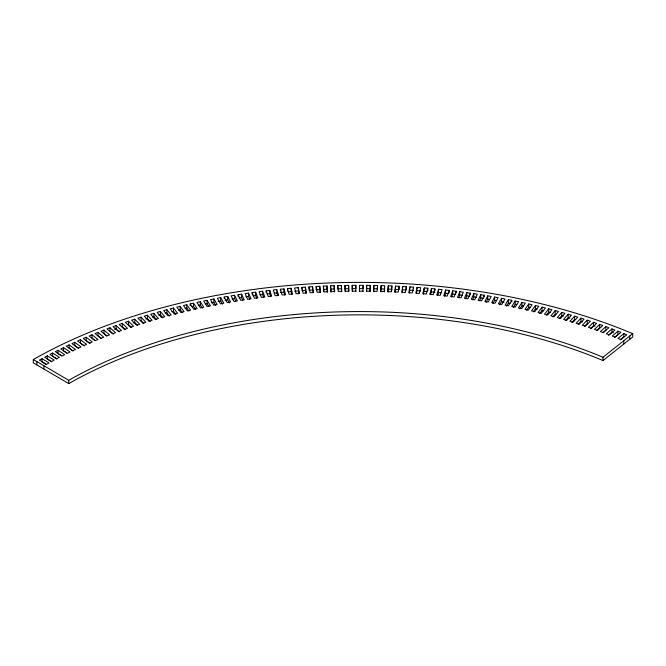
<?xml version="1.0" encoding="UTF-8"?>
<svg xmlns="http://www.w3.org/2000/svg" width="666" height="666" viewBox="0 0 666 666"><rect width="100%" height="100%" fill="white"/><g stroke="black" fill="none" stroke-linecap="round" stroke-linejoin="round"><path stroke-width="1" d="M363.012 291.533L363.053 285.314L359.44 285.306L359.44 291.525M366.666 285.339L366.508 291.175L370.038 291.217L370.271 285.381L366.666 285.339L366.583 291.558M370.154 291.6L370.271 285.381M373.884 285.439L373.568 291.267L377.098 291.342L377.497 285.514L373.884 285.439L373.726 291.658M381.102 285.597L380.627 291.433L384.157 291.533L384.707 285.706L381.102 285.597L380.86 291.816M384.432 291.924L384.615 289.976M388.311 285.831L387.679 291.658L391.2 291.791L391.916 285.972L388.311 285.831L387.995 292.041M391.683 291.209L391.916 285.972M395.521 286.122L394.73 291.941L398.243 292.108L399.117 286.297L395.521 286.122L395.121 292.332M402.714 286.488L401.765 292.291L405.278 292.491L406.31 286.688L402.714 286.488L402.239 292.69M409.898 286.913L408.791 292.707L412.304 292.94L413.486 287.146L409.898 286.913L409.349 293.107M417.074 287.404L415.809 293.19L419.314 293.456L420.654 287.67L417.074 287.404L416.441 293.598M424.234 287.953L422.81 293.731L426.307 294.031L427.805 288.253L424.234 287.953L423.518 294.147M431.377 288.578L429.795 294.339L433.283 294.663L434.94 288.911L431.377 288.578L431.377 291.875L430.586 294.755M438.503 289.26L436.763 295.005L440.243 295.363L442.058 289.627L438.503 289.26L438.503 292.557L437.629 295.438M445.604 290.01L443.714 295.737L447.177 296.129L449.15 290.409L445.604 290.01L445.604 293.306L444.663 296.179M452.689 290.826L450.641 296.536L454.095 296.961L456.227 291.25L452.689 290.826L452.689 294.122L451.665 296.978M459.748 291.7L457.55 297.394L460.989 297.844L463.27 292.166L459.748 291.7L459.748 295.005L458.649 297.852M466.791 292.64L464.427 298.318L467.857 298.801L470.296 293.14L466.791 292.64L466.791 295.945L465.609 298.776M473.801 293.648L471.287 299.3L474.7 299.817L477.297 294.172L473.801 293.648L473.801 296.944L472.544 299.775M480.777 294.713L478.113 300.341L481.518 300.89L484.257 295.271L480.777 294.713L480.777 298.018L479.445 300.832M487.728 295.846L484.915 301.448L488.303 302.031L491.2 296.437L487.728 295.846L487.728 299.151L486.122 302.347M494.655 297.044L491.683 302.622L495.054 303.23L498.101 297.66L494.655 297.044L494.655 300.341L492.957 303.53M501.54 298.301L498.418 303.854L501.773 304.487L504.97 298.951L501.54 298.301L501.54 301.598L499.758 304.77M508.391 299.617L505.119 305.145L508.458 305.811L511.804 300.308L508.391 299.617L508.391 302.922L506.518 306.077M515.209 300.999L511.779 306.493L515.101 307.192L518.598 301.715L515.209 300.999L515.209 304.304L513.253 307.442M521.986 302.447L518.414 307.9L521.711 308.633L525.357 303.188L521.986 302.447L521.986 305.744L519.946 308.866M528.721 303.954L524.999 309.374L528.28 310.131L532.076 304.728L528.721 303.954L528.721 307.251L526.598 310.348M535.414 305.519L531.551 310.905L534.806 311.696L538.744 306.318L535.414 305.519L535.414 308.816L533.208 311.896M542.066 307.143L538.053 312.496L541.292 313.311L545.379 307.975L542.066 307.143L542.066 310.439L539.776 313.503M548.676 308.824L544.513 314.144L547.727 314.993L551.956 309.69L548.676 308.824L548.676 312.129L546.295 315.168M555.236 310.572L550.932 315.851L554.12 316.733L558.491 311.472L555.236 310.572L555.236 313.877L552.772 316.891M561.746 312.379L557.3 317.615L560.464 318.523L564.984 313.303L561.746 312.379L561.746 315.684L559.207 318.673M568.206 314.244L563.619 319.439L566.758 320.379L571.42 315.201L568.206 314.244L568.206 317.54L565.584 320.512M574.616 316.167L569.888 321.32L573.001 322.286L577.797 317.149L574.616 316.167L574.616 319.464L571.911 322.411M580.968 318.148L576.107 323.26L579.195 324.25L584.132 319.156L580.968 318.148L580.968 321.445L578.188 324.367M587.27 320.18L582.267 325.249L585.331 326.273L590.401 321.22L587.27 320.18L587.27 323.485L584.415 326.382M593.523 322.277L588.378 327.297L591.408 328.346L596.619 323.343L593.523 322.277L593.523 325.582L590.584 328.446M599.708 324.425L594.43 329.404L597.435 330.478L602.78 325.524L599.708 324.425L599.708 327.73L596.694 330.569M605.835 326.64L600.424 331.56L603.396 332.659L608.882 327.764L605.835 326.64L605.835 329.936L603.13 332.401M611.904 328.896L606.36 333.774L609.298 334.898L614.918 330.053L611.904 328.896L611.904 332.201L608.441 335.248M617.915 331.218L612.229 336.039L615.143 337.196L620.887 332.392L617.915 331.218L617.915 334.515L614.36 337.529M623.851 333.583L618.04 338.361L620.92 339.535L626.798 334.79L623.851 333.583L623.851 336.888L620.221 339.868M33.3 359.515L68.748 380.311A414.369 239.227 0 0 1 602.996 357.251L632.7 333.649L632.7 336.954L602.996 360.556A414.369 239.227 0 0 0 68.748 383.608L33.3 362.82L33.3 359.515A464.901 268.406 0 0 1 632.7 333.649M42.033 358.699L39.427 360.14L46.462 364.335L49.009 362.92L42.033 358.699L42.033 361.996L46.395 364.635M47.294 355.844L44.655 357.259L51.573 361.513L54.154 360.123L47.294 355.844L47.294 359.14L51.582 361.821M52.639 353.038L49.958 354.429L56.76 358.749L59.382 357.384L52.639 353.038L52.639 356.335L56.851 359.049M58.059 350.274L55.336 351.648L62.021 356.027L64.685 354.687L58.059 350.274L58.059 353.579L61.372 355.777M63.553 347.569L60.797 348.917L67.358 353.355L70.055 352.031L63.553 347.569L63.553 350.865L66.8 353.105M69.114 344.913L66.325 346.237L72.769 350.732L75.499 349.434L69.114 344.913L69.114 348.21L73.102 351.04M74.75 342.299L71.928 343.598L78.247 348.151L81.011 346.886L74.75 342.299L74.75 345.604L78.663 348.468M80.461 339.743L77.597 341.017L83.791 345.629L86.588 344.389L80.461 339.743L80.461 343.048L84.291 345.945M86.239 337.246L83.342 338.486L89.411 343.156L92.241 341.933L86.239 337.246L86.239 340.542L89.993 343.473M92.083 334.79L89.152 336.014L95.088 340.734L97.96 339.535L92.083 334.79L92.083 338.095L95.022 340.468M97.994 332.392L95.03 333.583L100.841 338.361L103.738 337.196L97.994 332.392L97.994 335.697L101.582 338.694M103.963 330.053L100.966 331.218L106.652 336.039L109.582 334.898L103.963 330.053L103.963 333.35L106.768 335.772M109.998 327.764L106.976 328.896L112.521 333.774L115.484 332.659L109.998 327.764L109.998 331.06L113.428 334.124M116.1 325.524L113.045 326.64L118.456 331.56L121.445 330.478L116.1 325.524L116.1 328.829L119.439 331.918M114.569 329.379L116.1 328.829M122.261 323.343L119.172 324.425L124.45 329.404L127.472 328.346L122.261 323.343L122.261 326.648L125.241 329.504M128.48 321.22L125.358 322.277L130.503 327.297L133.55 326.273L128.48 321.22L128.48 324.525L131.377 327.406M134.748 319.156L131.61 320.18L136.613 325.249L139.685 324.25L134.748 319.156L134.748 322.461L137.571 325.366M133.175 322.968L134.748 322.461M141.084 317.149L137.912 318.148L142.774 323.26L145.879 322.286L141.084 317.149L141.084 320.446L143.823 323.385M147.461 315.201L144.264 316.167L148.993 321.32L152.123 320.379L147.461 315.201L147.461 318.498L150.125 321.453M145.862 318.981L147.461 318.498M153.896 313.303L150.674 314.244L155.261 319.439L158.416 318.523L153.896 313.303L153.896 316.608L156.485 319.588M152.289 317.074L153.896 316.608M160.389 311.472L157.134 312.379L161.58 317.615L164.76 316.733L160.389 311.472L160.389 314.768L162.887 317.774M158.758 315.226L160.389 314.768M166.925 309.69L163.645 310.572L167.949 315.851L171.154 314.993L166.925 309.69L166.925 312.995L169.339 316.025M165.285 313.436L166.925 312.995M173.501 307.975L170.205 308.824L174.367 314.144L177.589 313.311L173.501 307.975L173.501 311.28L175.841 314.327M171.853 311.705L173.501 311.28M180.136 306.318L176.815 307.143L180.827 312.496L184.074 311.696L180.136 306.318L180.136 309.623L182.384 312.695M178.471 310.031L180.136 309.623M186.805 304.728L183.466 305.519L187.329 310.905L190.601 310.131L186.805 304.728L186.805 308.025L188.977 311.114M185.14 308.425L186.805 308.025M190.16 303.954L193.523 303.188L197.169 308.633L193.881 309.374L190.16 303.954L190.16 305.602M191.841 306.868L193.523 306.493L195.604 309.598M200.283 301.715L196.895 302.447L200.466 307.9L203.779 307.192L200.283 301.715L200.283 305.02L202.281 308.142M198.585 305.378L200.283 305.02M207.076 300.308L203.671 300.999L207.101 306.493L210.423 305.811L207.076 300.308L207.076 303.604L208.991 306.751M205.378 303.954L207.076 303.604M213.911 298.951L210.489 299.617L213.761 305.145L217.108 304.487L213.911 298.951L213.911 302.256L215.734 305.419M211.347 302.755L213.911 302.256M220.779 297.66L217.341 298.301L220.463 303.854L223.826 303.23L220.779 297.66L220.779 300.965L222.519 304.146M218.198 301.44L220.779 300.965M224.226 297.044L227.68 296.437L230.578 302.031L227.198 302.622L224.226 297.044L224.226 298.693M225.091 300.191L227.68 299.742L229.337 302.93M234.623 295.271L231.144 295.846L233.966 301.448L237.362 300.89L234.623 295.271L234.623 298.576L235.797 300.982M232.018 299.009L234.623 298.576M238.103 294.713L241.583 294.172L244.181 299.817L240.767 300.341L238.103 294.713L238.103 296.37M238.969 297.885L241.583 297.477L242.882 300.291M248.585 293.14L245.08 293.648L247.594 299.3L251.024 298.801L248.585 293.14L248.585 296.437L249.8 299.267M245.954 296.82L248.585 296.437M252.089 292.64L255.611 292.166L257.892 297.844L254.454 298.318L252.089 292.64L252.089 294.289M252.972 295.821L255.611 295.463L256.751 298.31M262.654 291.25L259.132 291.7L261.33 297.394L264.785 296.961L262.654 291.25L262.654 294.555L263.719 297.411M260.006 294.888L262.654 294.555M266.192 290.826L269.73 290.409L271.703 296.129L268.24 296.536L266.192 290.826L266.192 292.474M267.074 294.022L269.73 293.706L270.712 296.57M276.823 289.627L273.276 290.01L275.166 295.737L278.638 295.363L276.823 289.627L276.823 292.923L277.73 295.796M274.159 293.215L276.823 292.923M280.378 289.26L283.941 288.911L285.597 294.663L282.118 295.005L280.378 289.26L280.378 290.909M280.378 292.557L283.941 292.207L284.773 295.088M287.504 288.578L291.075 288.253L292.574 294.031L289.086 294.339L287.504 288.578L287.504 291.05M288.395 291.8L291.075 291.558L291.825 294.447M298.226 287.67L294.647 287.953L296.07 293.731L299.567 293.456L298.226 287.67L298.901 293.864M294.647 291.258L298.226 290.967M301.806 287.404L305.394 287.146L306.576 292.94L303.072 293.19L301.806 287.404L301.806 289.052M301.806 290.701L305.394 290.451L305.985 293.348M308.982 286.913L312.57 286.688L313.603 292.491L310.09 292.707L308.982 286.913L308.982 289.385M308.982 290.21L312.57 289.993L313.087 292.89M316.167 286.488L319.763 286.297L320.637 292.108L317.116 292.291L316.167 286.488L316.167 289.785L319.763 289.602L320.196 292.507M323.36 286.122L326.964 285.972L327.68 291.791L324.151 291.941L323.36 286.122L323.626 291.367M323.36 289.427L326.964 289.269L327.322 292.183M330.569 285.831L334.174 285.706L334.723 291.533L331.202 291.658L330.569 285.831L330.569 287.479M330.569 289.127L334.174 289.011L334.449 291.924M337.779 285.597L341.383 285.514L341.783 291.342L338.253 291.433L337.779 285.597L337.779 288.902L341.383 288.811L341.583 291.725M344.996 285.439L348.609 285.381L348.842 291.217L345.313 291.267L344.996 285.439L345.155 291.658M344.996 288.736L348.609 288.678L348.726 291.6M352.297 291.558L352.214 285.339L355.827 285.314L355.869 291.533M352.214 288.644L355.827 288.619L355.827 285.314M355.91 291.15L352.372 291.175L352.214 285.339M359.44 288.611L363.053 288.619L363.053 285.314M359.44 291.142L362.97 291.15M366.666 288.644L370.271 288.678M373.884 288.736L377.497 288.811L377.497 285.514M381.102 288.902L384.707 289.011M388.311 289.127L391.916 289.269M395.521 289.427L399.117 289.602L399.117 286.297M402.714 289.785L406.31 289.993M409.898 290.21L413.486 290.451M417.074 290.701L420.654 290.967M424.234 291.258L426.914 291.483M431.377 291.875L434.94 292.207M438.503 292.557L441.167 292.832M445.604 293.306L448.268 293.606M452.689 294.122L455.344 294.447M459.748 295.005L462.395 295.346M466.791 295.945L469.422 296.312M473.801 296.944L476.423 297.344M480.777 298.018L483.391 298.435M487.728 299.151L489.468 299.442M494.655 300.341L496.378 300.657M501.54 301.598L504.112 302.089M508.391 302.922L510.098 303.263M515.209 304.304L516.908 304.662M521.986 305.744L523.667 306.119M528.721 307.251L530.394 307.642M535.414 308.816L537.079 309.215M542.066 310.439L543.722 310.864M548.676 312.129L550.316 312.562M561.746 315.684L563.361 316.142M568.206 317.54L569.813 318.023M580.968 321.445L582.55 321.953M593.523 325.582L595.071 326.115M611.904 332.201L613.411 332.775M330.669 290.101L330.885 292.041M629.728 336.014L629.728 339.31M623.792 340.734L623.792 344.031M602.996 357.251L602.996 360.556M511.804 300.308L511.804 301.956M484.257 295.271L484.257 296.928M470.296 293.14L470.296 294.788M456.227 291.25L456.227 292.907M449.15 290.409L449.15 292.882M434.94 288.911L434.94 290.559M427.805 288.253L427.805 290.734M413.486 287.146L413.486 288.794M406.31 286.688L406.31 289.169M348.609 285.381L348.609 288.678M341.383 285.514L341.383 288.811M334.174 285.706L334.174 289.011M326.964 285.972L326.964 289.269M319.763 286.297L319.763 289.602M312.57 286.688L312.57 289.993M305.394 287.146L305.394 290.451M291.075 288.253L291.075 291.558M283.941 288.911L283.941 292.207M269.73 290.409L269.73 293.706M255.611 292.166L255.611 295.463M241.583 294.172L241.583 297.477M227.68 296.437L227.68 299.742M193.523 303.188L193.523 306.493M68.748 380.311L68.748 383.608M43.931 365.759L43.931 369.056M36.846 361.596L36.846 364.901"/></g></svg>
